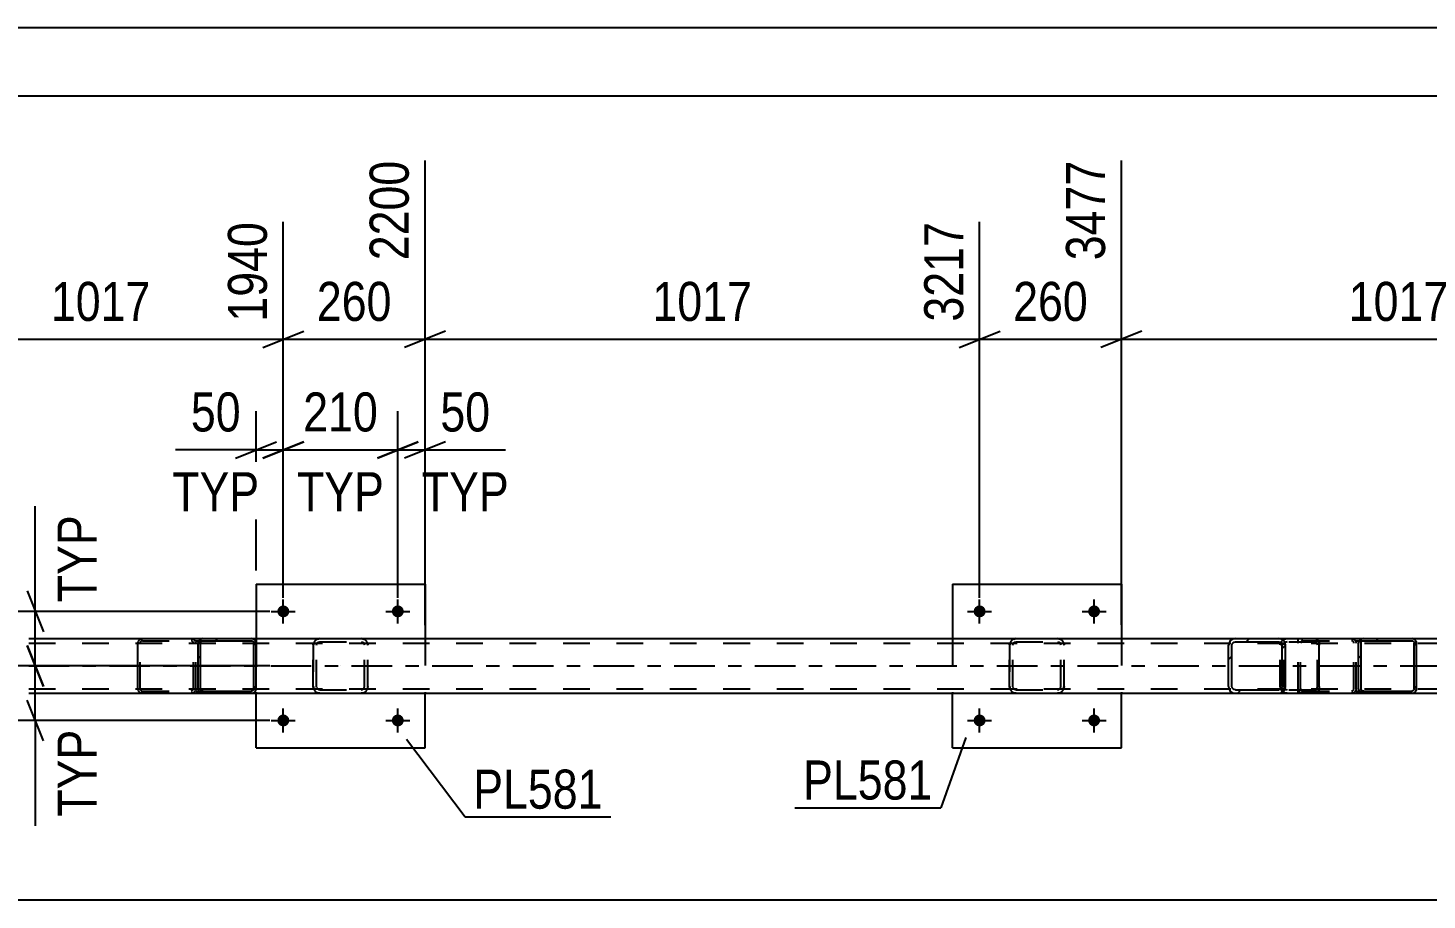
# Model space of a CAD drawing. Header units: millimetres. Extents: x 0 to 841, y 0 to 594.
# Drawn here: x 101.3 to 203.9, y 530 to 594 of the extents above; entities that cross this region are included whole.
import ezdxf

# ---------------------------------------------------------------- set-up
doc = ezdxf.new("R2010")
doc.units = ezdxf.units.MM
doc.linetypes.add('DXK_LINE_DOT2', pattern=[3.9198, 1.9599, -1.9599])
doc.linetypes.add('DXK_LINE_DOT3', pattern=[5.9187, 2.979, -0.9799, 0.9799, -0.9799])
doc.styles.add('Arial Narrow', font='ARIALN.TTF', dxfattribs={"height": 0.2})

# ---------------------------------------------------------------- blocks, each defined once
blk = doc.blocks.new('Unknown-318889761-1133')
at = {"color": 5, "linetype": 'Continuous'}
for p, q in [((841, 594), (0, 594)), ((836, 589), (5, 589))]:
    blk.add_line(p, q, dxfattribs=at)
blk = doc.blocks.new('Part-318889761-3284 - 3282')
at = {"color": 2, "linetype": 'Continuous'}
for p, q in [((101.36, 549.2), (109.7, 549.2)), ((117.71, 549.2), (189.88, 549.2)), ((202.84, 549.2), (275.02, 549.2)), ((101.36, 545.2), (109.7, 545.2)), ((117.71, 545.2), (189.88, 545.2)), ((202.84, 545.2), (275.02, 545.2))]:
    blk.add_line(p, q, dxfattribs=at)
at = {"color": 7, "linetype": 'DXK_LINE_DOT2'}
for p, q in [((109.7, 549.2), (117.71, 549.2)), ((189.88, 549.2), (202.84, 549.2)), ((101.36, 548.88), (516.03, 548.88)), ((101.36, 545.52), (516.03, 545.52)), ((109.7, 545.2), (117.71, 545.2)), ((189.88, 545.2), (202.84, 545.2))]:
    blk.add_line(p, q, dxfattribs=at)
at = {"color": 7, "linetype": 'DXK_LINE_DOT3'}
blk.add_line((101.36, 547.2), (516.03, 547.2), dxfattribs=at)
blk = doc.blocks.new('Part-318889761-3314 - 3282')
at = {"linetype": 'Continuous'}
h = blk.add_hatch(dxfattribs=at)
h.set_pattern_fill('', scale=0.7, style=0, pattern_type=0)
h.set_pattern_definition([(45, (118.0473, 548.8782), (-1.57154, 1.57154), [])])
h.paths.add_polyline_path([(118.05, 545.52), (118.05, 548.88), (118.02, 549), (117.95, 549.1), (117.84, 549.17), (117.71, 549.2), (114.13, 549.2), (114, 549.17), (113.89, 549.1), (113.82, 549), (113.79, 548.88), (113.79, 545.52), (113.82, 545.4), (113.89, 545.29), (114, 545.22), (114.13, 545.2), (117.71, 545.2), (117.84, 545.22), (117.95, 545.29), (118.02, 545.4)])
h.paths.add_polyline_path([(117.83, 545.41), (117.77, 545.37), (117.71, 545.36), (114.13, 545.36), (114.07, 545.37), (114.01, 545.41), (113.97, 545.46), (113.96, 545.52), (113.96, 548.88), (113.97, 548.94), (114.01, 548.99), (114.07, 549.03), (114.13, 549.04), (117.71, 549.04), (117.77, 549.03), (117.83, 548.99), (117.86, 548.94), (117.88, 548.88), (117.88, 545.52), (117.86, 545.46)])
at = {"color": 2, "linetype": 'Continuous'}
for p, q in [((109.57, 549.17), (109.7, 549.2)), ((109.7, 549.2), (114.13, 549.2)), ((114.13, 549.2), (114, 549.17)), ((114.13, 549.2), (117.71, 549.2)), ((117.84, 549.17), (117.71, 549.2)), ((109.36, 548.88), (109.38, 549)), ((109.36, 545.52), (109.36, 548.88)), ((113.82, 549), (113.79, 548.88)), ((113.79, 545.52), (113.79, 548.88)), ((113.96, 548.88), (113.97, 548.94)), ((113.96, 545.52), (113.96, 548.88)), ((113.97, 548.94), (114.01, 548.99)), ((114.01, 548.99), (114.07, 549.03)), ((114.07, 549.03), (114.13, 549.04)), ((114.13, 549.04), (117.71, 549.04)), ((117.71, 549.04), (117.77, 549.03)), ((117.77, 549.03), (117.83, 548.99)), ((117.83, 548.99), (117.86, 548.94)), ((117.86, 548.94), (117.88, 548.88)), ((117.88, 545.52), (117.88, 548.88)), ((118.05, 548.88), (118.02, 549)), ((118.05, 545.52), (118.05, 548.88)), ((109.38, 545.4), (109.36, 545.52)), ((109.7, 545.2), (109.57, 545.22)), ((109.7, 545.2), (114.13, 545.2)), ((113.79, 545.52), (113.82, 545.4)), ((113.97, 545.46), (113.96, 545.52)), ((114.01, 545.41), (113.97, 545.46)), ((114, 545.22), (114.13, 545.2)), ((114.07, 545.37), (114.01, 545.41)), ((114.13, 545.36), (114.07, 545.37)), ((114.13, 545.36), (117.71, 545.36)), ((114.13, 545.2), (117.71, 545.2)), ((117.77, 545.37), (117.71, 545.36)), ((117.71, 545.2), (117.84, 545.22)), ((117.83, 545.41), (117.77, 545.37)), ((117.86, 545.46), (117.83, 545.41)), ((117.88, 545.52), (117.86, 545.46)), ((118.02, 545.4), (118.05, 545.52))]:
    blk.add_line(p, q, dxfattribs=at)
at = {"color": 7, "linetype": 'DXK_LINE_DOT2'}
for p, q in [((113.28, 549.2), (113.41, 549.17)), ((114.13, 549.2), (117.71, 549.2)), ((109.54, 548.94), (109.53, 548.88)), ((109.53, 545.52), (109.53, 548.88)), ((109.58, 548.99), (109.54, 548.94)), ((109.63, 549.03), (109.58, 548.99)), ((109.7, 549.04), (109.63, 549.03)), ((109.7, 549.04), (117.71, 549.04)), ((113.34, 549.03), (113.28, 549.04)), ((113.4, 548.99), (113.34, 549.03)), ((113.43, 548.94), (113.4, 548.99)), ((113.45, 548.88), (113.43, 548.94)), ((113.45, 545.52), (113.45, 548.88)), ((113.59, 549), (113.62, 548.88)), ((113.62, 545.52), (113.62, 548.88)), ((109.53, 545.52), (109.54, 545.46)), ((109.54, 545.46), (109.58, 545.41)), ((109.58, 545.41), (109.63, 545.37)), ((109.63, 545.37), (109.7, 545.36)), ((109.7, 545.36), (117.71, 545.36)), ((113.28, 545.36), (113.34, 545.37)), ((113.41, 545.22), (113.28, 545.2)), ((113.34, 545.37), (113.4, 545.41)), ((113.4, 545.41), (113.43, 545.46)), ((113.43, 545.46), (113.45, 545.52)), ((113.62, 545.52), (113.59, 545.4)), ((114.13, 545.2), (117.71, 545.2))]:
    blk.add_line(p, q, dxfattribs=at)
at = {"color": 2, "linetype": 'Continuous'}
for centre, start, end in [((109.69, 548.86), 110.7583, 155.68), ((114.12, 548.86), 110.7583, 155.68), ((117.72, 548.86), 24.32, 69.2417), ((109.69, 545.53), 204.32, 249.2417), ((114.12, 545.53), 204.32, 249.2417), ((117.72, 545.53), 290.7583, 335.68)]:
    blk.add_arc(centre, 0.331, start, end, dxfattribs=at)
at = {"color": 7, "linetype": 'DXK_LINE_DOT2'}
for centre, start, end in [((113.29, 548.86), 24.32, 69.2417), ((113.29, 545.53), 290.7583, 335.68)]:
    blk.add_arc(centre, 0.331, start, end, dxfattribs=at)
blk = doc.blocks.new('Part-318889761-3315 - 3282')
at = {"linetype": 'Continuous'}
h = blk.add_hatch(dxfattribs=at)
h.set_pattern_fill('', scale=0.7, style=0, pattern_type=0)
h.set_pattern_definition([(45, (193.57, 548.7182), (-1.5715, 1.5715), [])])
h.paths.add_polyline_path([(193.57, 545.68), (193.57, 548.72), (193.53, 548.9), (193.42, 549.06), (193.26, 549.16), (193.07, 549.2), (189.88, 549.2), (189.69, 549.16), (189.53, 549.06), (189.42, 548.9), (189.38, 548.72), (189.38, 545.68), (189.42, 545.49), (189.53, 545.34), (189.69, 545.23), (189.88, 545.2), (193.07, 545.2), (193.26, 545.23), (193.42, 545.34), (193.53, 545.49)])
h.paths.add_polyline_path([(193.25, 545.51), (193.16, 545.46), (193.07, 545.44), (189.88, 545.44), (189.79, 545.46), (189.71, 545.51), (189.65, 545.59), (189.63, 545.68), (189.63, 548.72), (189.65, 548.81), (189.71, 548.89), (189.79, 548.94), (189.88, 548.96), (193.07, 548.96), (193.16, 548.94), (193.25, 548.89), (193.3, 548.81), (193.32, 548.72), (193.32, 545.68), (193.3, 545.59)])
at = {"color": 2, "linetype": 'Continuous'}
for p, q in [((189.88, 549.2), (189.69, 549.16)), ((189.88, 549.2), (193.07, 549.2)), ((193.07, 549.2), (195.77, 549.2)), ((193.26, 549.16), (193.07, 549.2)), ((195.77, 549.2), (195.87, 549.16)), ((195.87, 549.16), (195.96, 549.06)), ((189.42, 548.9), (189.38, 548.72)), ((189.38, 545.68), (189.38, 548.72)), ((189.63, 548.72), (189.65, 548.81)), ((189.63, 545.68), (189.63, 548.72)), ((189.65, 548.81), (189.71, 548.89)), ((189.71, 548.89), (189.79, 548.94)), ((189.79, 548.94), (189.88, 548.96)), ((189.88, 548.96), (193.07, 548.96)), ((193.07, 548.96), (193.16, 548.94)), ((193.16, 548.94), (193.25, 548.89)), ((193.25, 548.89), (193.3, 548.81)), ((193.3, 548.81), (193.32, 548.72)), ((193.32, 545.68), (193.32, 548.72)), ((193.57, 548.72), (193.53, 548.9)), ((193.57, 545.68), (193.57, 548.72)), ((195.96, 549.06), (196.02, 548.9)), ((196.02, 548.9), (196.04, 548.72)), ((196.04, 545.68), (196.04, 548.72)), ((189.38, 545.68), (189.42, 545.49)), ((189.65, 545.59), (189.63, 545.68)), ((189.71, 545.51), (189.65, 545.59)), ((189.69, 545.23), (189.88, 545.2)), ((189.79, 545.46), (189.71, 545.51)), ((189.88, 545.44), (189.79, 545.46)), ((189.88, 545.44), (193.07, 545.44)), ((189.88, 545.2), (193.07, 545.2)), ((193.16, 545.46), (193.07, 545.44)), ((193.07, 545.2), (193.26, 545.23)), ((193.07, 545.2), (195.77, 545.2)), ((193.25, 545.51), (193.16, 545.46)), ((193.3, 545.59), (193.25, 545.51)), ((193.32, 545.68), (193.3, 545.59)), ((193.53, 545.49), (193.57, 545.68)), ((195.87, 545.23), (195.77, 545.2)), ((195.96, 545.34), (195.87, 545.23)), ((196.02, 545.49), (195.96, 545.34)), ((196.04, 545.68), (196.02, 545.49))]:
    blk.add_line(p, q, dxfattribs=at)
at = {"color": 7, "linetype": 'DXK_LINE_DOT2'}
for p, q in [((189.88, 549.2), (193.07, 549.2)), ((193.49, 549.16), (193.68, 549.2)), ((194.49, 548.96), (194.49, 549.2)), ((189.88, 548.96), (195.77, 548.96)), ((193.18, 548.72), (193.21, 548.9)), ((193.18, 545.68), (193.18, 548.72)), ((193.45, 548.81), (193.43, 548.72)), ((193.43, 545.68), (193.43, 548.72)), ((193.5, 548.89), (193.45, 548.81)), ((193.58, 548.94), (193.5, 548.89)), ((193.68, 548.96), (193.58, 548.94)), ((195.82, 548.94), (195.77, 548.96)), ((195.87, 548.89), (195.82, 548.94)), ((195.89, 548.81), (195.87, 548.89)), ((195.9, 548.72), (195.89, 548.81)), ((195.9, 545.68), (195.9, 548.72)), ((189.88, 545.44), (195.77, 545.44)), ((189.88, 545.2), (193.07, 545.2)), ((193.21, 545.49), (193.18, 545.68)), ((193.43, 545.68), (193.45, 545.59)), ((193.45, 545.59), (193.5, 545.51)), ((193.68, 545.2), (193.49, 545.23)), ((193.5, 545.51), (193.58, 545.46)), ((193.58, 545.46), (193.68, 545.44)), ((194.49, 545.2), (194.49, 545.44)), ((195.77, 545.44), (195.82, 545.46)), ((195.82, 545.46), (195.87, 545.51)), ((195.87, 545.51), (195.89, 545.59)), ((195.89, 545.59), (195.9, 545.68))]:
    blk.add_line(p, q, dxfattribs=at)
at = {"color": 2, "linetype": 'Continuous'}
for centre, start, end in [((189.87, 548.7), 111.1941, 156.1506), ((193.08, 548.7), 23.8494, 68.8059), ((189.87, 545.69), 203.8494, 248.8059), ((193.08, 545.69), 291.1941, 336.1506)]:
    blk.add_arc(centre, 0.492, start, end, dxfattribs=at)
at = {"color": 7, "linetype": 'DXK_LINE_DOT2'}
for centre, start, end in [((193.66, 548.7), 111.1941, 156.1506), ((193.66, 545.69), 203.8494, 248.8059)]:
    blk.add_arc(centre, 0.492, start, end, dxfattribs=at)
blk = doc.blocks.new('Part-318889761-3500 - 3282')
at = {"color": 7, "linetype": 'DXK_LINE_DOT2'}
for p, q in [((173.8, 549.2), (173.62, 549.16)), ((173.62, 549.16), (173.8, 549.2)), ((173.8, 549.2), (176.84, 549.2)), ((177.02, 549.16), (176.84, 549.2)), ((176.84, 549.2), (177.02, 549.16)), ((173.32, 548.72), (173.36, 548.9)), ((173.35, 548.88), (173.32, 548.72)), ((173.32, 545.68), (173.32, 548.72)), ((173.32, 548.72), (173.32, 548.72)), ((173.32, 548.72), (173.32, 545.68)), ((173.36, 548.9), (173.35, 548.88)), ((173.56, 548.72), (173.58, 548.81)), ((173.56, 548.72), (173.58, 548.81)), ((173.56, 545.68), (173.56, 548.72)), ((173.56, 548.72), (173.56, 548.72)), ((173.56, 545.68), (173.56, 548.72)), ((173.58, 548.81), (173.63, 548.89)), ((173.63, 548.89), (173.71, 548.94)), ((173.71, 548.94), (173.8, 548.96)), ((173.8, 548.96), (176.84, 548.96)), ((176.84, 548.96), (176.93, 548.94)), ((176.93, 548.94), (177.01, 548.89)), ((177.06, 548.81), (177.01, 548.89)), ((177.08, 548.72), (177.06, 548.81)), ((177.08, 548.72), (177.06, 548.81)), ((177.08, 545.68), (177.08, 548.72)), ((177.08, 548.72), (177.08, 548.72)), ((177.08, 545.68), (177.08, 548.72)), ((177.29, 548.88), (177.28, 548.9)), ((177.28, 548.9), (177.32, 548.72)), ((177.32, 548.72), (177.29, 548.88)), ((177.32, 545.68), (177.32, 548.72)), ((177.32, 548.72), (177.32, 548.72)), ((177.32, 545.68), (177.32, 548.72)), ((173.32, 545.68), (173.32, 545.68)), ((173.32, 545.68), (173.33, 545.65)), ((173.35, 545.54), (173.32, 545.68)), ((173.33, 545.65), (173.35, 545.54)), ((173.35, 545.54), (173.36, 545.49)), ((173.36, 545.49), (173.35, 545.54)), ((173.56, 545.68), (173.56, 545.68)), ((173.58, 545.59), (173.56, 545.68)), ((173.58, 545.59), (173.56, 545.68)), ((173.58, 545.59), (173.63, 545.51)), ((173.62, 545.23), (173.8, 545.2)), ((173.8, 545.2), (173.62, 545.23)), ((173.63, 545.51), (173.71, 545.46)), ((173.71, 545.46), (173.8, 545.44)), ((173.8, 545.44), (176.84, 545.44)), ((173.8, 545.2), (176.84, 545.2)), ((176.84, 545.44), (176.93, 545.46)), ((176.84, 545.2), (177.02, 545.23)), ((177.02, 545.23), (176.84, 545.2)), ((176.93, 545.46), (177.01, 545.51)), ((177.01, 545.51), (177.06, 545.59)), ((177.06, 545.59), (177.08, 545.68)), ((177.06, 545.59), (177.08, 545.68)), ((177.08, 545.68), (177.08, 545.68)), ((177.28, 545.49), (177.29, 545.54)), ((177.29, 545.54), (177.28, 545.49)), ((177.32, 545.68), (177.29, 545.54)), ((177.29, 545.54), (177.31, 545.65)), ((177.31, 545.65), (177.32, 545.68)), ((177.32, 545.68), (177.32, 545.68))]:
    blk.add_line(p, q, dxfattribs=at)
at = {"color": 7, "linetype": 'DXK_LINE_DOT3'}
blk.add_line((175.32, 547.2), (175.32, 547.2), dxfattribs=at)
at = {"color": 7, "linetype": 'DXK_LINE_DOT2'}
for centre, start, end in [((173.8, 548.72), 112.5, 157.5), ((173.8, 548.72), 112.5, 157.5), ((176.84, 548.72), 22.5, 67.5), ((176.84, 548.72), 22.5, 67.5), ((173.8, 545.68), 202.5, 247.5), ((173.8, 545.68), 202.5, 247.5), ((176.84, 545.68), 292.5, 337.5)]:
    blk.add_arc(centre, 0.48, start, end, dxfattribs=at)
blk = doc.blocks.new('Part-318889761-3439 - 3282')
at = {"linetype": 'Continuous'}
h = blk.add_hatch(dxfattribs=at)
h.set_pattern_fill('', scale=0.7, style=0, pattern_type=0)
h.set_pattern_definition([(45, (203.1815, 548.8782), (-1.57154, 1.57154), [])])
h.paths.add_polyline_path([(203.18, 545.52), (203.18, 548.88), (203.16, 549), (203.08, 549.1), (202.97, 549.17), (202.84, 549.2), (199.27, 549.2), (199.14, 549.17), (199.02, 549.1), (198.95, 549), (198.92, 548.88), (198.92, 545.52), (198.95, 545.4), (199.02, 545.29), (199.14, 545.22), (199.27, 545.2), (202.84, 545.2), (202.97, 545.22), (203.08, 545.29), (203.16, 545.4)])
h.paths.add_polyline_path([(202.96, 545.41), (202.91, 545.37), (202.84, 545.36), (199.27, 545.36), (199.2, 545.37), (199.14, 545.41), (199.11, 545.46), (199.1, 545.52), (199.1, 548.88), (199.11, 548.94), (199.14, 548.99), (199.2, 549.03), (199.27, 549.04), (202.84, 549.04), (202.91, 549.03), (202.96, 548.99), (203, 548.94), (203.01, 548.88), (203.01, 545.52), (203, 545.46)])
at = {"color": 7, "linetype": 'DXK_LINE_DOT2'}
for p, q in [((194.7, 549.17), (194.83, 549.2)), ((194.83, 549.2), (195.77, 549.2)), ((198.41, 549.2), (198.54, 549.17)), ((199.27, 549.2), (202.84, 549.2)), ((194.49, 548.88), (194.5, 548.9)), ((194.49, 545.52), (194.49, 548.88)), ((194.5, 548.9), (194.52, 549)), ((194.68, 548.94), (194.66, 548.88)), ((194.66, 545.52), (194.66, 548.88)), ((194.71, 548.99), (194.68, 548.94)), ((194.77, 549.03), (194.71, 548.99)), ((194.83, 549.04), (194.77, 549.03)), ((194.83, 549.04), (202.84, 549.04)), ((198.47, 549.03), (198.41, 549.04)), ((198.53, 548.99), (198.47, 549.03)), ((198.57, 548.94), (198.53, 548.99)), ((198.58, 548.88), (198.57, 548.94)), ((198.58, 545.52), (198.58, 548.88)), ((198.72, 549), (198.75, 548.88)), ((198.75, 545.52), (198.75, 548.88)), ((194.5, 545.49), (194.49, 545.52)), ((194.52, 545.4), (194.5, 545.49)), ((194.66, 545.52), (194.68, 545.46)), ((194.68, 545.46), (194.71, 545.41)), ((194.83, 545.2), (194.7, 545.22)), ((194.71, 545.41), (194.77, 545.37)), ((194.77, 545.37), (194.83, 545.36)), ((194.83, 545.36), (202.84, 545.36)), ((194.83, 545.2), (195.77, 545.2)), ((198.41, 545.36), (198.47, 545.37)), ((198.54, 545.22), (198.41, 545.2)), ((198.47, 545.37), (198.53, 545.41)), ((198.53, 545.41), (198.57, 545.46)), ((198.57, 545.46), (198.58, 545.52)), ((198.75, 545.52), (198.72, 545.4)), ((199.27, 545.2), (202.84, 545.2))]:
    blk.add_line(p, q, dxfattribs=at)
at = {"color": 2, "linetype": 'Continuous'}
for p, q in [((195.77, 549.2), (199.27, 549.2)), ((199.27, 549.2), (199.14, 549.17)), ((199.27, 549.2), (202.84, 549.2)), ((202.97, 549.17), (202.84, 549.2)), ((198.95, 549), (198.92, 548.88)), ((198.92, 545.52), (198.92, 548.88)), ((199.1, 548.88), (199.11, 548.94)), ((199.1, 545.52), (199.1, 548.88)), ((199.11, 548.94), (199.14, 548.99)), ((199.14, 548.99), (199.2, 549.03)), ((199.2, 549.03), (199.27, 549.04)), ((199.27, 549.04), (202.84, 549.04)), ((202.84, 549.04), (202.91, 549.03)), ((202.91, 549.03), (202.96, 548.99)), ((202.96, 548.99), (203, 548.94)), ((203, 548.94), (203.01, 548.88)), ((203.01, 545.52), (203.01, 548.88)), ((203.18, 548.88), (203.16, 549)), ((203.18, 545.52), (203.18, 548.88)), ((195.77, 545.2), (199.27, 545.2)), ((198.92, 545.52), (198.95, 545.4)), ((199.11, 545.46), (199.1, 545.52)), ((199.14, 545.41), (199.11, 545.46)), ((199.2, 545.37), (199.14, 545.41)), ((199.14, 545.22), (199.27, 545.2)), ((199.27, 545.36), (199.2, 545.37)), ((199.27, 545.36), (202.84, 545.36)), ((199.27, 545.2), (202.84, 545.2)), ((202.91, 545.37), (202.84, 545.36)), ((202.84, 545.2), (202.97, 545.22)), ((202.96, 545.41), (202.91, 545.37)), ((203, 545.46), (202.96, 545.41)), ((203.01, 545.52), (203, 545.46)), ((203.16, 545.4), (203.18, 545.52))]:
    blk.add_line(p, q, dxfattribs=at)
at = {"color": 7, "linetype": 'DXK_LINE_DOT2'}
for centre, start, end in [((198.42, 548.86), 24.32, 69.2417), ((194.82, 545.53), 204.32, 249.2417), ((198.42, 545.53), 290.7583, 335.68)]:
    blk.add_arc(centre, 0.331, start, end, dxfattribs=at)
at = {"color": 2, "linetype": 'Continuous'}
for centre, start, end in [((199.25, 548.86), 110.7583, 155.68), ((202.85, 548.86), 24.32, 69.2417), ((199.25, 545.53), 204.32, 249.2417), ((202.85, 545.53), 290.7583, 335.68)]:
    blk.add_arc(centre, 0.331, start, end, dxfattribs=at)
blk = doc.blocks.new('Part-318889761-3523 - 3282')
at = {"color": 2, "linetype": 'Continuous'}
for p, q in [((118.04, 553.2), (118.04, 549.2)), ((118.04, 553.2), (130.44, 553.2)), ((130.44, 553.2), (130.44, 549.2)), ((118.04, 541.2), (118.04, 545.2)), ((130.44, 541.2), (130.44, 545.2)), ((118.04, 541.2), (130.44, 541.2))]:
    blk.add_line(p, q, dxfattribs=at)
at = {"color": 7, "linetype": 'DXK_LINE_DOT2'}
for p, q in [((118.04, 549.2), (118.04, 545.2)), ((130.44, 549.2), (130.44, 545.2))]:
    blk.add_line(p, q, dxfattribs=at)
blk = doc.blocks.new('Part-318889761-3524 - 3282')
at = {"color": 7, "linetype": 'DXK_LINE_DOT2'}
for p, q in [((122.72, 549.2), (122.54, 549.16)), ((122.54, 549.16), (122.72, 549.2)), ((122.72, 549.2), (125.76, 549.2)), ((125.94, 549.16), (125.76, 549.2)), ((125.76, 549.2), (125.94, 549.16)), ((122.24, 548.72), (122.28, 548.9)), ((122.27, 548.88), (122.24, 548.72)), ((122.24, 545.68), (122.24, 548.72)), ((122.24, 548.72), (122.24, 548.72)), ((122.24, 548.72), (122.24, 545.68)), ((122.28, 548.9), (122.27, 548.88)), ((122.48, 548.72), (122.5, 548.81)), ((122.48, 548.72), (122.5, 548.81)), ((122.48, 545.68), (122.48, 548.72)), ((122.48, 548.72), (122.48, 548.72)), ((122.48, 545.68), (122.48, 548.72)), ((122.5, 548.81), (122.55, 548.89)), ((122.55, 548.89), (122.63, 548.94)), ((122.63, 548.94), (122.72, 548.96)), ((122.72, 548.96), (125.76, 548.96)), ((125.76, 548.96), (125.85, 548.94)), ((125.85, 548.94), (125.93, 548.89)), ((125.98, 548.81), (125.93, 548.89)), ((126, 548.72), (125.98, 548.81)), ((126, 548.72), (125.98, 548.81)), ((126, 545.68), (126, 548.72)), ((126, 548.72), (126, 548.72)), ((126, 545.68), (126, 548.72)), ((126.21, 548.88), (126.2, 548.9)), ((126.2, 548.9), (126.24, 548.72)), ((126.24, 548.72), (126.21, 548.88)), ((126.24, 545.68), (126.24, 548.72)), ((126.24, 548.72), (126.24, 548.72)), ((126.24, 545.68), (126.24, 548.72)), ((122.24, 545.68), (122.24, 545.68)), ((122.24, 545.68), (122.25, 545.65)), ((122.27, 545.54), (122.24, 545.68)), ((122.25, 545.65), (122.27, 545.54)), ((122.27, 545.54), (122.28, 545.49)), ((122.28, 545.49), (122.27, 545.54)), ((122.48, 545.68), (122.48, 545.68)), ((122.5, 545.59), (122.48, 545.68)), ((122.5, 545.59), (122.48, 545.68)), ((122.5, 545.59), (122.55, 545.51)), ((122.54, 545.23), (122.72, 545.2)), ((122.72, 545.2), (122.54, 545.23)), ((122.55, 545.51), (122.63, 545.46)), ((122.63, 545.46), (122.72, 545.44)), ((122.72, 545.44), (125.76, 545.44)), ((122.72, 545.2), (125.76, 545.2)), ((125.76, 545.44), (125.85, 545.46)), ((125.76, 545.2), (125.94, 545.23)), ((125.94, 545.23), (125.76, 545.2)), ((125.85, 545.46), (125.93, 545.51)), ((125.93, 545.51), (125.98, 545.59)), ((125.98, 545.59), (126, 545.68)), ((125.98, 545.59), (126, 545.68)), ((126, 545.68), (126, 545.68)), ((126.2, 545.49), (126.21, 545.54)), ((126.21, 545.54), (126.2, 545.49)), ((126.24, 545.68), (126.21, 545.54)), ((126.21, 545.54), (126.23, 545.65)), ((126.23, 545.65), (126.24, 545.68)), ((126.24, 545.68), (126.24, 545.68))]:
    blk.add_line(p, q, dxfattribs=at)
at = {"color": 7, "linetype": 'DXK_LINE_DOT3'}
blk.add_line((124.24, 547.2), (124.24, 547.2), dxfattribs=at)
at = {"color": 7, "linetype": 'DXK_LINE_DOT2'}
for centre, start, end in [((122.72, 548.72), 112.5, 157.5), ((122.72, 548.72), 112.5, 157.5), ((125.76, 548.72), 22.5, 67.5), ((125.76, 548.72), 22.5, 67.5), ((122.72, 545.68), 202.5, 247.5), ((122.72, 545.68), 202.5, 247.5), ((125.76, 545.68), 292.5, 337.5)]:
    blk.add_arc(centre, 0.48, start, end, dxfattribs=at)
blk = doc.blocks.new('Part-318889761-3529 - 3282')
at = {"color": 2, "linetype": 'Continuous'}
for p, q in [((169.12, 553.2), (169.12, 549.2)), ((169.12, 553.2), (181.52, 553.2)), ((181.52, 553.2), (181.52, 549.2)), ((169.12, 541.2), (169.12, 545.2)), ((181.52, 541.2), (181.52, 545.2)), ((169.12, 541.2), (181.52, 541.2))]:
    blk.add_line(p, q, dxfattribs=at)
at = {"color": 7, "linetype": 'DXK_LINE_DOT2'}
for p, q in [((169.12, 549.2), (169.12, 545.2)), ((181.52, 549.2), (181.52, 545.2))]:
    blk.add_line(p, q, dxfattribs=at)
blk = doc.blocks.new('Bolt-318889761-3552 - 3282')
at = {"linetype": 'Continuous'}
for points in [[(119.6, 543.2, -1), (120.48, 543.2, -1)], [(128, 543.2, -1), (128.88, 543.2, -1)]]:
    blk.add_hatch(color=1, dxfattribs=at).paths.add_polyline_path(points)
at = {"color": 1, "linetype": 'Continuous'}
for p, q in [((120.04, 542.32), (120.04, 544.08)), ((128.44, 542.32), (128.44, 544.08)), ((119.16, 543.2), (120.92, 543.2)), ((127.56, 543.2), (129.32, 543.2))]:
    blk.add_line(p, q, dxfattribs=at)
blk = doc.blocks.new('Bolt-318889761-3553 - 3282')
at = {"linetype": 'Continuous'}
for points in [[(119.6, 551.2, -1), (120.48, 551.2, -1)], [(128, 551.2, -1), (128.88, 551.2, -1)]]:
    blk.add_hatch(color=1, dxfattribs=at).paths.add_polyline_path(points)
at = {"color": 1, "linetype": 'Continuous'}
for p, q in [((119.16, 551.2), (120.92, 551.2)), ((120.04, 550.32), (120.04, 552.08)), ((127.56, 551.2), (129.32, 551.2)), ((128.44, 550.32), (128.44, 552.08))]:
    blk.add_line(p, q, dxfattribs=at)
blk = doc.blocks.new('Bolt-318889761-3554 - 3282')
at = {"linetype": 'Continuous'}
for points in [[(170.68, 543.2, -1), (171.56, 543.2, -1)], [(179.08, 543.2, -1), (179.96, 543.2, -1)]]:
    blk.add_hatch(color=1, dxfattribs=at).paths.add_polyline_path(points)
at = {"color": 1, "linetype": 'Continuous'}
for p, q in [((171.12, 542.32), (171.12, 544.08)), ((179.52, 542.32), (179.52, 544.08)), ((170.24, 543.2), (172, 543.2)), ((178.64, 543.2), (180.4, 543.2))]:
    blk.add_line(p, q, dxfattribs=at)
blk = doc.blocks.new('Bolt-318889761-3555 - 3282')
at = {"linetype": 'Continuous'}
for points in [[(170.68, 551.2, -1), (171.56, 551.2, -1)], [(179.08, 551.2, -1), (179.96, 551.2, -1)]]:
    blk.add_hatch(color=1, dxfattribs=at).paths.add_polyline_path(points)
at = {"color": 1, "linetype": 'Continuous'}
for p, q in [((170.24, 551.2), (172, 551.2)), ((171.12, 550.32), (171.12, 552.08)), ((178.64, 551.2), (180.4, 551.2)), ((179.52, 550.32), (179.52, 552.08))]:
    blk.add_line(p, q, dxfattribs=at)
blk = doc.blocks.new('StraightDimension-318889761-3810 - 3282')
at = {"color": 7, "linetype": 'Continuous'}
blk.add_line((64.24, 530.03), (707.81, 530.03), dxfattribs=at)
blk = doc.blocks.new('StraightDimension-318889761-3645 - 3282')
at = {"color": 7, "linetype": 'Continuous'}
for p, q in [((101.24, 548.7), (102.44, 545.7)), ((119.04, 547.2), (98.99, 547.2)), ((101.84, 543.2), (101.84, 547.2)), ((102.44, 541.7), (101.24, 544.7)), ((119.04, 543.2), (98.99, 543.2)), ((101.84, 543.2), (101.84, 535.46)), ((101.84, 543.2), (101.84, 535.46))]:
    blk.add_line(p, q, dxfattribs=at)
at = {"color": 0, "linetype": 'Continuous'}
blk.add_wipeout([(106.94, 543.12), (102.74, 543.12), (102.74, 535.54), (106.94, 535.54)], dxfattribs=at)
at = {"color": 0}
blk.add_wipeout([(101.09, 542.67), (96.89, 542.67), (96.89, 535.99), (101.09, 535.99)], dxfattribs=at)
at = {"color": 3, "style": 'Arial Narrow'}
blk.add_text('100', height=2.863, rotation=90.0002, dxfattribs=at).set_placement((100.49, 536.59))
at = {"color": 3, "linetype": 'Continuous', "style": 'Arial Narrow'}
blk.add_text('TYP', height=2.863, rotation=90.0002, dxfattribs=at).set_placement((106.34, 536.14))
blk = doc.blocks.new('StraightDimension-318889761-3669 - 3282')
at = {"color": 7, "linetype": 'Continuous'}
for p, q in [((128.44, 552.2), (128.44, 565.9)), ((130.44, 554.2), (130.44, 565.9)), ((126.94, 562.45), (129.94, 563.65)), ((131.94, 563.65), (128.94, 562.45)), ((128.44, 563.05), (130.44, 563.05)), ((130.44, 563.05), (136.35, 563.05)), ((130.44, 563.05), (136.35, 563.05))]:
    blk.add_line(p, q, dxfattribs=at)
at = {"color": 0}
blk.add_wipeout([(135.82, 563.8), (135.82, 568), (130.96, 568), (130.96, 563.8)], dxfattribs=at)
at = {"color": 0, "linetype": 'Continuous'}
blk.add_wipeout([(137.19, 557.95), (137.19, 562.15), (129.6, 562.15), (129.6, 557.95)], dxfattribs=at)
at = {"color": 3, "style": 'Arial Narrow'}
blk.add_text('50', height=2.863, dxfattribs=at).set_placement((131.56, 564.4))
at = {"color": 3, "linetype": 'Continuous', "style": 'Arial Narrow'}
blk.add_text('TYP', height=2.863, dxfattribs=at).set_placement((130.2, 558.55))
blk = doc.blocks.new('StraightDimension-318889761-3621 - 3282')
at = {"color": 7, "linetype": 'Continuous'}
for p, q in [((101.84, 551.2), (101.84, 558.93)), ((101.84, 551.2), (101.84, 558.93)), ((101.24, 552.7), (102.44, 549.7)), ((119.04, 551.2), (98.99, 551.2)), ((101.84, 547.2), (101.84, 551.2)), ((102.44, 545.7), (101.24, 548.7)), ((119.04, 547.2), (98.99, 547.2))]:
    blk.add_line(p, q, dxfattribs=at)
at = {"color": 0}
blk.add_wipeout([(101.09, 558.41), (96.89, 558.41), (96.89, 551.72), (101.09, 551.72)], dxfattribs=at)
at = {"color": 0, "linetype": 'Continuous'}
blk.add_wipeout([(106.94, 558.86), (102.74, 558.86), (102.74, 551.27), (106.94, 551.27)], dxfattribs=at)
at = {"color": 3, "style": 'Arial Narrow'}
blk.add_text('100', height=2.863, rotation=90.0002, dxfattribs=at).set_placement((100.49, 552.32))
at = {"color": 3, "linetype": 'Continuous', "style": 'Arial Narrow'}
blk.add_text('TYP', height=2.863, rotation=90.0002, dxfattribs=at).set_placement((106.34, 551.87))
blk = doc.blocks.new('StraightDimension-318889761-3682 - 3282')
at = {"color": 7, "linetype": 'Continuous'}
for p, q in [((120.04, 552.2), (120.04, 565.9)), ((128.44, 552.2), (128.44, 565.9)), ((118.54, 562.45), (121.54, 563.65)), ((129.94, 563.65), (126.94, 562.45)), ((120.04, 563.05), (128.44, 563.05))]:
    blk.add_line(p, q, dxfattribs=at)
at = {"color": 0}
blk.add_wipeout([(127.58, 563.8), (127.58, 568), (120.9, 568), (120.9, 563.8)], dxfattribs=at)
at = {"color": 0, "linetype": 'Continuous'}
blk.add_wipeout([(128.03, 557.95), (128.03, 562.15), (120.44, 562.15), (120.44, 557.95)], dxfattribs=at)
at = {"color": 3, "style": 'Arial Narrow'}
blk.add_text('210', height=2.863, dxfattribs=at).set_placement((121.5, 564.4))
at = {"color": 3, "linetype": 'Continuous', "style": 'Arial Narrow'}
blk.add_text('TYP', height=2.863, dxfattribs=at).set_placement((121.04, 558.55))
blk = doc.blocks.new('StraightDimension-318889761-3698 - 3282')
at = {"color": 7, "linetype": 'Continuous'}
for p, q in [((118.04, 554.2), (118.04, 565.9)), ((120.04, 552.2), (120.04, 565.9)), ((116.54, 562.45), (119.54, 563.65)), ((121.54, 563.65), (118.54, 562.45)), ((118.04, 563.05), (112.13, 563.05)), ((118.04, 563.05), (112.13, 563.05)), ((118.04, 563.05), (120.04, 563.05))]:
    blk.add_line(p, q, dxfattribs=at)
at = {"color": 0}
blk.add_wipeout([(117.51, 563.8), (117.51, 568), (112.66, 568), (112.66, 563.8)], dxfattribs=at)
at = {"color": 0, "linetype": 'Continuous'}
blk.add_wipeout([(118.88, 557.95), (118.88, 562.15), (111.29, 562.15), (111.29, 557.95)], dxfattribs=at)
at = {"color": 3, "style": 'Arial Narrow'}
blk.add_text('50', height=2.863, dxfattribs=at).set_placement((113.26, 564.4))
at = {"color": 3, "linetype": 'Continuous', "style": 'Arial Narrow'}
blk.add_text('TYP', height=2.863, dxfattribs=at).set_placement((111.89, 558.55))
blk = doc.blocks.new('StraightDimension-318889761-3850 - 3282')
at = {"color": 7, "linetype": 'Continuous'}
for p, q in [((93.26, 550.2), (93.26, 582.44)), ((120.04, 552.2), (120.04, 579.77)), ((94.76, 571.76), (91.76, 570.56)), ((118.54, 570.56), (121.54, 571.76)), ((93.26, 571.16), (120.04, 571.16))]:
    blk.add_line(p, q, dxfattribs=at)
at = {"color": 0}
blk.add_wipeout([(110.91, 571.91), (110.91, 576.11), (102.39, 576.11), (102.39, 571.91)], dxfattribs=at)
at = {"color": 3, "style": 'Arial Narrow'}
blk.add_text('1017', height=2.863, dxfattribs=at).set_placement((102.99, 572.51))
at = {"color": 0, "linetype": 'Continuous'}
blk.add_wipeout([(119.44, 580.37), (115.24, 580.37), (115.24, 571.86), (119.44, 571.86)], dxfattribs=at)
at = {"color": 3, "linetype": 'Continuous', "style": 'Arial Narrow'}
blk.add_text('1940', height=2.863, rotation=90.0002, dxfattribs=at).set_placement((118.84, 572.46))
blk = doc.blocks.new('StraightDimension-318889761-3864 - 3282')
at = {"color": 7, "linetype": 'Continuous'}
for p, q in [((130.44, 550.2), (130.44, 584.27)), ((120.04, 552.2), (120.04, 579.77)), ((118.54, 570.56), (121.54, 571.76)), ((131.94, 571.76), (128.94, 570.56)), ((120.04, 571.16), (130.44, 571.16))]:
    blk.add_line(p, q, dxfattribs=at)
at = {"color": 0}
blk.add_wipeout([(128.58, 571.91), (128.58, 576.11), (121.9, 576.11), (121.9, 571.91)], dxfattribs=at)
at = {"color": 3, "style": 'Arial Narrow'}
blk.add_text('260', height=2.863, dxfattribs=at).set_placement((122.5, 572.51))
at = {"color": 0, "linetype": 'Continuous'}
blk.add_wipeout([(129.84, 584.87), (125.64, 584.87), (125.64, 576.36), (129.84, 576.36)], dxfattribs=at)
at = {"color": 3, "linetype": 'Continuous', "style": 'Arial Narrow'}
blk.add_text('2200', height=2.863, rotation=90.0002, dxfattribs=at).set_placement((129.24, 576.96))
blk = doc.blocks.new('StraightDimension-318889761-3882 - 3282')
at = {"color": 7, "linetype": 'Continuous'}
for p, q in [((130.44, 550.2), (130.44, 584.27)), ((171.12, 552.2), (171.12, 579.77)), ((131.94, 571.76), (128.94, 570.56)), ((169.62, 570.56), (172.62, 571.76)), ((130.44, 571.16), (171.12, 571.16))]:
    blk.add_line(p, q, dxfattribs=at)
at = {"color": 0}
blk.add_wipeout([(155.04, 571.91), (155.04, 576.11), (146.52, 576.11), (146.52, 571.91)], dxfattribs=at)
at = {"color": 3, "style": 'Arial Narrow'}
blk.add_text('1017', height=2.863, dxfattribs=at).set_placement((147.12, 572.51))
at = {"color": 0, "linetype": 'Continuous'}
blk.add_wipeout([(170.52, 580.37), (166.32, 580.37), (166.32, 571.86), (170.52, 571.86)], dxfattribs=at)
at = {"color": 3, "linetype": 'Continuous', "style": 'Arial Narrow'}
blk.add_text('3217', height=2.863, rotation=90.0002, dxfattribs=at).set_placement((169.92, 572.46))
blk = doc.blocks.new('StraightDimension-318889761-3900 - 3282')
at = {"color": 7, "linetype": 'Continuous'}
for p, q in [((181.52, 550.21), (181.52, 584.27)), ((171.12, 552.2), (171.12, 579.77)), ((169.62, 570.56), (172.62, 571.76)), ((183.02, 571.76), (180.02, 570.56)), ((171.12, 571.16), (181.52, 571.16))]:
    blk.add_line(p, q, dxfattribs=at)
at = {"color": 0}
blk.add_wipeout([(179.66, 571.91), (179.66, 576.11), (172.98, 576.11), (172.98, 571.91)], dxfattribs=at)
at = {"color": 3, "style": 'Arial Narrow'}
blk.add_text('260', height=2.863, dxfattribs=at).set_placement((173.58, 572.51))
at = {"color": 0, "linetype": 'Continuous'}
blk.add_wipeout([(180.92, 584.87), (176.72, 584.87), (176.72, 576.36), (180.92, 576.36)], dxfattribs=at)
at = {"color": 3, "linetype": 'Continuous', "style": 'Arial Narrow'}
blk.add_text('3477', height=2.863, rotation=90.0002, dxfattribs=at).set_placement((180.32, 576.96))
blk = doc.blocks.new('StraightDimension-318889761-3911 - 3282')
at = {"color": 7, "linetype": 'Continuous'}
for p, q in [((181.52, 550.21), (181.52, 584.27)), ((222.2, 552.2), (222.2, 579.77)), ((183.02, 571.76), (180.02, 570.56)), ((220.7, 570.56), (223.7, 571.76)), ((181.52, 571.16), (222.2, 571.16))]:
    blk.add_line(p, q, dxfattribs=at)
at = {"color": 0}
blk.add_wipeout([(206.12, 571.91), (206.12, 576.11), (197.6, 576.11), (197.6, 571.91)], dxfattribs=at)
at = {"color": 3, "style": 'Arial Narrow'}
blk.add_text('1017', height=2.863, dxfattribs=at).set_placement((198.2, 572.51))
at = {"color": 0, "linetype": 'Continuous'}
blk.add_wipeout([(221.6, 580.37), (217.4, 580.37), (217.4, 571.86), (221.6, 571.86)], dxfattribs=at)
at = {"color": 3, "linetype": 'Continuous', "style": 'Arial Narrow'}
blk.add_text('4494', height=2.863, rotation=90.0002, dxfattribs=at).set_placement((221, 572.46))
blk = doc.blocks.new('Mark-318889761-3519 - 3282')
at = {"color": 30, "linetype": 'Continuous'}
for p, q in [((129.08, 541.82), (133.37, 536.13)), ((133.37, 536.13), (144.07, 536.13))]:
    blk.add_line(p, q, dxfattribs=at)
at = {"color": 0}
blk.add_wipeout([(143.47, 536.73), (143.47, 539.73), (133.97, 539.73), (133.97, 536.73)], dxfattribs=at)
blk.add_wipeout([(143.47, 536.73), (143.47, 539.73), (133.97, 539.73), (133.97, 536.73)], dxfattribs=at)
at = {"color": 3, "style": 'Arial Narrow'}
blk.add_text('PL581', height=2.863, dxfattribs=at).set_placement((133.97, 536.73))
blk = doc.blocks.new('Mark-318889761-3525 - 3282')
at = {"color": 30, "linetype": 'Continuous'}
for p in [(170.11, 541.94), (157.57, 536.8)]:
    blk.add_line(p, (168.28, 536.8), dxfattribs=at)
at = {"color": 0}
blk.add_wipeout([(167.68, 537.4), (167.68, 540.4), (158.17, 540.4), (158.17, 537.4)], dxfattribs=at)
blk.add_wipeout([(167.68, 537.4), (167.68, 540.4), (158.17, 540.4), (158.17, 537.4)], dxfattribs=at)
at = {"color": 3, "style": 'Arial Narrow'}
blk.add_text('PL581', height=2.863, dxfattribs=at).set_placement((158.17, 537.4))

msp = doc.modelspace()

# ---------------------------------------------------------------- block references
for name in ['Unknown-318889761-1133', 'Part-318889761-3523 - 3282', 'Part-318889761-3529 - 3282', 'Bolt-318889761-3553 - 3282', 'Bolt-318889761-3555 - 3282', 'Part-318889761-3284 - 3282', 'Part-318889761-3314 - 3282', 'Part-318889761-3524 - 3282', 'Part-318889761-3500 - 3282', 'Part-318889761-3315 - 3282', 'Part-318889761-3439 - 3282', 'Bolt-318889761-3552 - 3282', 'Bolt-318889761-3554 - 3282']:
    msp.add_blockref(name, (0, 0))

# ---------------------------------------------------------------- next in the draw order: block references
for name in ['StraightDimension-318889761-3669 - 3282', 'StraightDimension-318889761-3810 - 3282']:
    msp.add_blockref(name, (0, 0))

# ---------------------------------------------------------------- next in the draw order: block references
for name in ['StraightDimension-318889761-3645 - 3282', 'Mark-318889761-3525 - 3282', 'Mark-318889761-3519 - 3282']:
    msp.add_blockref(name, (0, 0))

# ---------------------------------------------------------------- next in the draw order: block references
msp.add_blockref('StraightDimension-318889761-3621 - 3282', (0, 0))

# ---------------------------------------------------------------- next in the draw order: block references
msp.add_blockref('StraightDimension-318889761-3682 - 3282', (0, 0))

# ---------------------------------------------------------------- next in the draw order: block references
msp.add_blockref('StraightDimension-318889761-3698 - 3282', (0, 0))

# ---------------------------------------------------------------- next in the draw order: block references
msp.add_blockref('StraightDimension-318889761-3850 - 3282', (0, 0))

# ---------------------------------------------------------------- next in the draw order: block references
msp.add_blockref('StraightDimension-318889761-3864 - 3282', (0, 0))

# ---------------------------------------------------------------- next in the draw order: block references
msp.add_blockref('StraightDimension-318889761-3882 - 3282', (0, 0))

# ---------------------------------------------------------------- next in the draw order: block references
msp.add_blockref('StraightDimension-318889761-3900 - 3282', (0, 0))

# ---------------------------------------------------------------- next in the draw order: block references
msp.add_blockref('StraightDimension-318889761-3911 - 3282', (0, 0))

doc.saveas('drawing.dxf')
